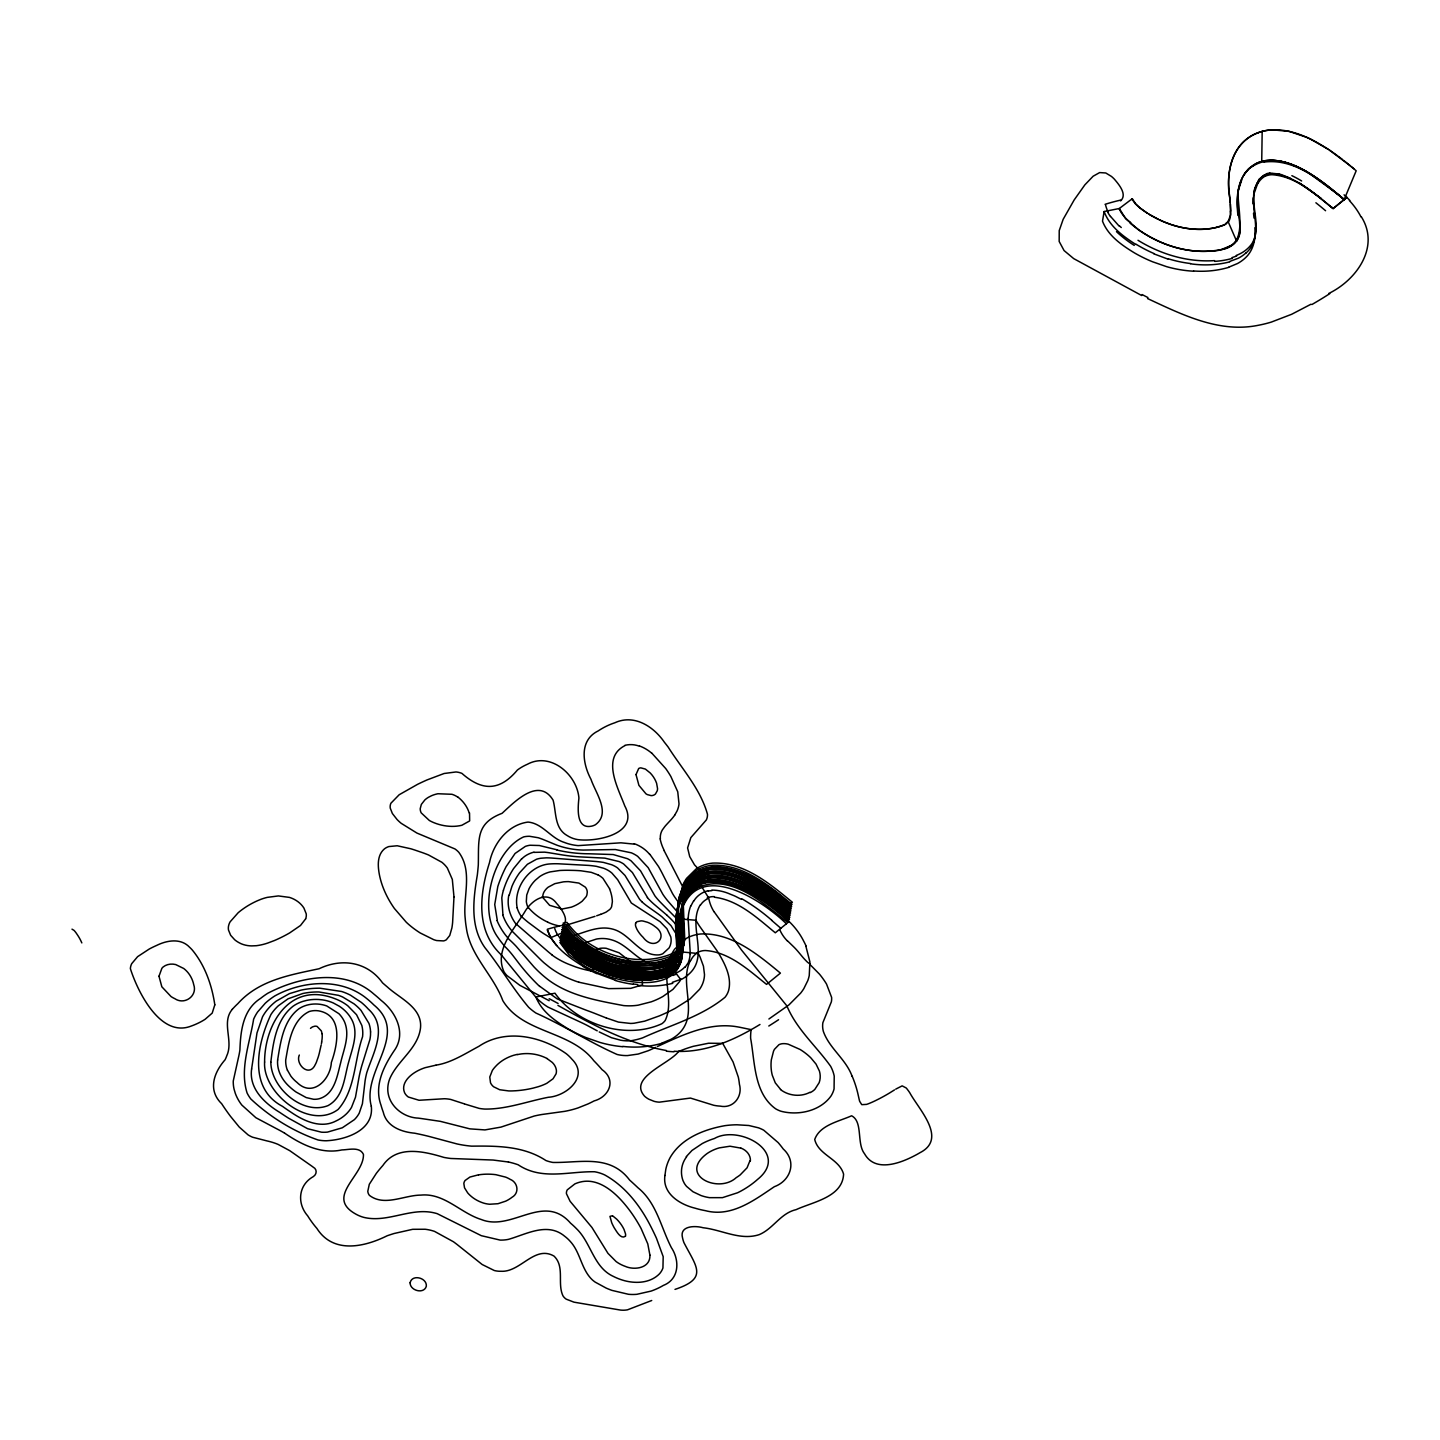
<?xml version="1.0" encoding="UTF-8"?>
<svg xmlns="http://www.w3.org/2000/svg" width="1440" height="1440" viewBox="0 0 1440 1440"><rect width="100%" height="100%" fill="white"/><g stroke="black" fill="none" stroke-linecap="round" stroke-linejoin="round"><path stroke-width="1.5" d="M595.602 965.304C618.534 976.932 647.316 982.026 670.914 970.02A18.396 15.408 9.6 0 0 674.28 966.798C684.612 948.366 673.794 927.09 677.592 907.452M681.444 957.204L679.338 925.578L683.64 895.608M682.902 948.654L680.922 913.446M684.342 940.086L682.362 904.878M1230.786 210.96L1229.958 199.53M1252.98 203.814L1253.214 197.82M677.844 954.792L675.774 926.856L676.512 913.86M679.302 946.242L677.214 918.306L677.952 905.31M1239.948 228.384L1239.444 220.428M1239.408 220.068C1234.782 198.954 1236.942 168.282 1261.728 161.442L1262.178 131.418L1265.472 130.662A44.316 37.314 8.2 0 1 1272.852 129.852L1289.16 131.4L1306.962 137.448A109.062 91.764 8.1 0 1 1310.436 139.068L1328.22 149.292M680.202 917.73L680.85 935.514M681.984 905.58C676.494 924.264 693.738 952.362 671.886 963.972C648.54 973.692 621.486 969.408 598.968 959.418A114.264 95.724 9.6 0 1 587.268 953.406L573.786 944.154L566.334 936.792L562.05 929.538L565.848 928.782C588.168 960.282 636.858 975.798 672.714 959.328A18.396 15.408 9.6 0 0 676.08 956.088L679.248 948.348M681.642 909.162L683.622 944.37L680.994 961.866M682.704 901.314L681.894 914.148L683.82 944.64M683.064 899.172L684.702 937.944L682.722 951.102M688.122 918.216L690.3 953.964M678.438 952.74L676.494 922.59L677.232 909.576M679.158 948.456L677.574 916.164L678.312 903.168M682.38 953.19L680.454 922.698L681.264 909.864M1238.058 191.664C1237.428 210.636 1249.308 246.996 1219.878 249.768C1191.798 255.204 1162.566 246.186 1139.31 230.328M680.544 914.148L679.716 926.982L681.264 944.784M684.558 940.356C678.762 977.688 623.25 964.998 599.706 955.134A114.264 95.724 9.6 0 1 587.988 949.14L571.716 937.422L562.77 925.254C568.764 920.772 563.436 912.474 560.268 907.812A46.278 44.1 -50.5 0 0 556.686 903.51C546.822 889.452 530.892 900.882 524.664 912.06C513.972 929.574 493.938 950.274 504.054 971.91A31.806 28.998 -43 0 0 506.952 975.546L519.876 985.356L549.198 1000.71M676.872 911.718C672.804 929.196 683.37 948.312 674.64 964.656A18.396 15.408 9.6 0 1 671.274 967.878C635.418 984.348 586.71 968.832 564.39 937.332L560.61 938.088L562.95 941.778A71.442 62.388 15.3 0 0 569.214 947.844L572.976 951.102M678.672 901.026C674.532 917.784 685.026 936.18 676.8 951.804A18.396 15.408 9.6 0 1 673.434 955.044C637.596 971.514 588.888 955.998 566.568 924.498L562.77 925.254A107.712 53.55 -18.9 0 0 547.416 929.214A44.946 42.678 23.9 0 0 550.098 936.27C557.496 949.554 570.582 958.59 583.254 966.366M679.032 898.884C675.234 918.522 686.07 939.798 675.72 958.23A18.396 15.408 9.6 0 1 672.354 961.47C636.498 977.922 587.79 962.424 565.488 930.924L561.69 931.68L566.226 939.24L574.848 947.43L586.908 955.548A114.264 95.724 9.6 0 0 598.608 961.56C623.142 971.532 667.152 982.152 682.362 953.244M679.41 896.742C675.27 914.202 686.034 933.372 677.178 949.68A18.396 15.408 9.6 0 1 673.794 952.902C637.956 969.372 589.248 953.856 566.928 922.356L563.13 923.112L567.414 930.366L574.866 937.728L588.348 946.998A114.264 95.724 9.6 0 0 600.066 952.992C624.6 962.964 668.592 973.584 683.802 944.694M299.322 1055.034C295.128 1064.304 309.33 1077.912 315.306 1064.502A34.29 28.728 9.6 0 0 316.368 1062.306L318.222 1057.068A142.65 119.502 9.6 0 0 319.266 1053.342L321.174 1044.954M321.696 1042.02L321.426 1043.694M789.084 921.744C766.89 902.898 740.394 880.956 709.29 882.396A34.686 29.052 9.6 0 0 692.982 888.084L683.334 897.606A55.17 46.224 9.6 0 0 680.184 902.97L676.476 914.13M1132.02 198.9L1119.312 208.512L1104.138 211.536L1102.5 221.148C1108.062 235.728 1121.688 245.124 1134.486 252.918A127.332 106.668 9.6 0 0 1152.468 261.738L1166.58 266.652A103.158 86.418 9.6 0 0 1193.58 271.206M1253.574 194.958L1257.624 183.582M679.734 894.87L675.432 923.49L677.34 959.148L673.92 968.922A18.396 15.408 9.6 0 1 670.536 972.162C633.132 989.226 582.606 971.838 560.61 938.088M749.88 1160.91L747.072 1167.804L740.232 1174.86A49.734 41.67 9.6 0 1 736.2 1177.65C718.416 1194.084 677.772 1175.148 707.112 1153.53A42.228 35.37 9.6 0 1 719.262 1147.878L730.008 1146.222L740.754 1148.094M679.608 946.206L676.44 953.946A18.396 15.408 9.6 0 1 673.074 957.186C637.236 973.656 588.528 958.14 566.208 926.64L562.41 927.396L566.694 934.65L574.146 942.012L587.628 951.282A114.264 95.724 9.6 0 0 599.346 957.276C623.862 967.248 667.872 977.868 683.082 948.96M678.528 952.632L675.36 960.372A18.396 15.408 9.6 0 1 671.994 963.594C636.138 980.064 587.43 964.566 565.128 933.066L561.33 933.804L563.634 938.412L576.054 950.778A94.356 79.038 9.6 0 0 582.138 955.008A110.25 92.358 9.6 0 0 608.58 967.806C631.512 976.536 686.592 981.288 681.714 943.542M678.168 954.756L675 962.514A18.396 15.408 9.6 0 1 671.634 965.736C635.778 982.206 587.07 966.708 564.768 935.19L560.97 935.946L565.488 943.524L574.128 951.714L586.188 959.832A114.264 95.724 9.6 0 0 597.888 965.844C621.414 975.888 651.492 981.54 674.766 967.968A22.518 18.864 9.6 0 0 678.366 964.44L682.11 955.278A46.764 39.186 9.6 0 0 682.47 952.002L698.274 953.514A64.638 54.144 9.6 0 1 700.164 957.24L703.458 966.204L704.502 974.61A37.26 31.212 9.6 0 1 699.624 989.262L689.994 999.018L675.27 1008.306A191.934 160.794 9.6 0 1 659.358 1015.884L644.706 1021.14L634.194 1023.21A41.292 34.596 9.6 0 1 630.558 1023.444L618.444 1022.094L606.33 1017.972M682.794 951.156L680.148 961.578A23.562 19.746 9.6 0 1 678.366 964.44L670.788 970.398L656.136 974.718M681.714 957.582C675.594 994.788 620.424 982.116 596.808 972.252A114.264 95.724 9.6 0 1 585.09 966.258L568.818 954.54L559.872 942.372L563.67 941.616L569.376 950.076L585.828 961.974A114.264 95.724 9.6 0 0 597.528 967.968C621.054 978.03 651.132 983.682 674.406 970.11A22.518 18.864 9.6 0 0 678.006 966.582C685.764 955.422 680.544 941.13 680.274 928.728M679.014 899.154L683.442 883.71A55.17 46.224 9.6 0 1 686.592 878.346L696.24 868.824A34.686 29.052 9.6 0 1 712.53 863.118C743.688 861.696 769.77 883.62 792.378 902.268L789.624 904.518C765.27 878.166 694.332 838.458 683.28 897.75M677.934 905.562L682.362 890.136A55.17 46.224 9.6 0 1 685.512 884.772L695.142 875.232A34.686 29.052 9.6 0 1 711.45 869.544C742.59 868.122 768.69 890.046 791.298 908.694L788.526 910.944C764.442 887.274 700.722 845.784 683.406 898.488M676.836 911.988L677.97 905.832M509.166 895.32L511.92 886.446A90.774 76.05 9.6 0 1 519.624 872.748L527.418 864.27L536.508 859.248A24.372 20.412 9.6 0 1 540.99 858.222L546.3 857.844A72.81 60.984 9.6 0 1 553.482 858.186L594.432 861.372A80.262 67.23 9.6 0 1 603.522 862.434L611.64 864.72A25.668 21.51 9.6 0 1 617.508 867.888L625.032 875.484L639.63 899.352A36.486 30.564 9.6 0 0 642.294 902.106M682.56 902.016C693.612 842.742 764.55 882.45 788.886 908.802L791.658 906.552C769.05 887.922 742.95 865.944 711.81 867.42A34.686 29.052 9.6 0 0 695.52 873.108L685.872 882.63A55.17 46.224 9.6 0 0 682.722 887.994L679.914 895.392M681.84 906.3C692.892 847.008 763.83 886.716 788.166 913.086L790.938 910.836C768.33 892.206 742.23 870.228 711.09 871.704A34.686 29.052 9.6 0 0 694.782 877.374L685.152 886.914A55.17 46.224 9.6 0 0 682.002 892.278L678.33 903.69M681.102 910.584C692.172 851.292 763.11 891 787.446 917.37L790.218 915.102C767.61 896.472 741.51 874.494 710.37 875.988A34.686 29.052 9.6 0 0 694.062 881.658L684.432 891.18A55.17 46.224 9.6 0 0 681.264 896.562L677.61 907.974M680.382 914.868C681.966 903.852 687.906 893.088 697.752 887.472A30.96 25.938 9.6 0 1 701.154 885.834L708.696 897.966A48.852 40.932 9.6 0 0 713.916 911.61M1238.202 190.62L1241.658 180.162M655.416 979.002C670.302 978.462 684.684 966.762 681.768 950.886A124.542 104.328 9.6 0 0 681.588 948.33L681.354 945.684M679.428 897.264L683.082 885.852A55.17 46.224 9.6 0 1 686.232 880.488L695.88 870.966A34.686 29.052 9.6 0 1 712.17 865.26C743.31 863.838 769.41 885.762 792.018 904.41L789.264 906.66C765.18 883.008 701.46 841.5 684.126 894.204M677.25 910.116L680.544 900.828A55.17 46.224 9.6 0 1 683.694 895.464L693.342 885.942A34.686 29.052 9.6 0 1 709.65 880.236C740.79 878.814 766.89 900.738 789.48 919.386L786.726 921.636C762.75 902.592 730.674 873.468 697.752 887.472A40.23 33.714 9.6 0 0 686.196 898.974M678.816 901.818L681.624 894.42A55.17 46.224 9.6 0 1 684.792 889.038L694.422 879.516A34.686 29.052 9.6 0 1 710.73 873.828C741.87 872.388 767.97 894.312 790.578 912.978L787.806 915.228C763.722 891.558 700.002 850.068 682.668 902.772M678.096 906.102L680.904 898.686A55.17 46.224 9.6 0 1 684.054 893.322L693.702 883.8A34.686 29.052 9.6 0 1 710.01 878.094C741.15 876.672 767.25 898.596 789.858 917.244L787.086 919.512C763.002 895.842 699.282 854.334 681.948 907.038M680.904 961.812L677.628 968.724A22.518 18.864 9.6 0 1 674.046 972.252C654.228 984.222 628.56 980.838 607.5 974.232A110.25 92.358 9.6 0 1 581.076 961.398M681.228 911.322C698.562 858.618 762.282 900.126 786.366 923.778M690.696 906.3L693.576 900.936M1237.914 215.226C1236.15 199.368 1236.636 180.756 1248.75 168.858C1280.808 144.522 1319.778 179.622 1344.168 199.548L1356.174 170.784L1351.26 166.59M625.374 1236.294C620.694 1239.552 616.5 1231.182 614.214 1227.798A68.76 57.6 9.6 0 1 611.712 1222.74L609.966 1216.386L612.396 1215.756M635.778 923.184L636.012 922.734A3.888 3.258 9.6 0 1 637.038 921.708L641.088 920.862A12.78 10.692 9.6 0 1 643.122 921.06L647.622 922.32A25.632 21.474 9.6 0 1 654.948 926.532C669.816 936.414 654.174 952.272 643.032 937.242A34.686 29.07 9.6 0 1 636.894 929.232L636.012 927.18A8.55 7.164 9.6 0 1 635.634 923.148M690.426 960.552C678.402 983.556 699.624 1013.778 678.798 1033.704A41.346 34.65 9.6 0 1 670.968 1039.338L662.058 1043.064M687.51 963.756L685.188 967.194M1257.3 182.736C1245.492 204.75 1266.804 234.018 1246.176 252.9M592.218 971.172L598.986 959.418M1226.142 223.56A10.332 9.324 8.6 0 0 1228.158 221.598L1230.534 214.974L1230.408 204.03M700.326 904.752C687.204 926.154 709.758 955.638 688.878 974.16A41.76 33.516 18 0 1 681.318 979.452M674.658 815.22L677.016 811.062A33.696 28.224 9.6 0 0 679.014 803.934L677.754 791.82L670.878 776.52A120.456 100.908 9.6 0 0 665.748 768.582L651.744 753.066M1243.836 174.906L1248.912 168.696L1255.914 163.692A30.492 24.948 12.7 0 1 1261.728 161.424A31.716 26.064 13 0 1 1271.88 160.236L1272.618 160.29A44.748 36.828 13 0 1 1285.182 162.396C1307.754 169.128 1326.582 184.482 1344.168 199.548L1340.946 196.722M686.304 1156.59L691.992 1150.452L702.324 1143.522A72.324 60.588 9.6 0 1 714.456 1138.482C739.152 1124.298 790.578 1152.738 757.656 1179.342A98.424 82.458 9.6 0 1 741.636 1190.664A78.894 66.096 9.6 0 1 737.604 1192.752L722.466 1197.648L709.56 1197.666A39.942 33.462 9.6 0 1 700.938 1195.506L692.982 1191.744L686.61 1186.434A23.13 19.368 9.6 0 1 684.27 1183.212L682.974 1180.566A34.992 29.304 9.6 0 1 686.61 1156.77M232.38 1009.242C221.004 1022.418 233.73 1040.904 226.764 1055.754A44.838 37.566 9.6 0 1 225.054 1059.804C214.218 1072.17 207.288 1089.864 221.67 1103.724A249.138 208.71 9.6 0 0 230.472 1116.306L239.292 1127.106L248.04 1134.846A25.146 21.06 9.6 0 0 252.684 1137.24L266.868 1140.894A73.404 61.488 9.6 0 1 270.396 1141.758A52.11 43.65 9.6 0 1 278.118 1144.404L289.746 1150.668L311.364 1165.806A51.534 43.164 9.6 0 1 313.128 1167.102C317.268 1169.118 317.016 1174.32 313.254 1176.642C298.386 1184.976 296.748 1203.318 307.692 1215.864A116.442 97.542 9.6 0 0 313.092 1223.73A109.026 91.332 9.6 0 0 316.908 1228.428C333.234 1254.132 364.41 1247.058 387.162 1235.772A210.114 176.022 9.6 0 1 394.092 1233.504L412.668 1229.31L425.16 1229.256A38.52 32.274 9.6 0 1 434.52 1231.38L453.42 1241.748A158.256 132.57 9.6 0 1 457.164 1244.556L482.184 1264.518L494.28 1270.512A20.412 17.1 9.6 0 0 501.102 1271.268C520.524 1272.402 534.6 1244.862 554.022 1256.094C565.002 1266.642 557.1 1283.256 562.914 1295.73A11.466 9.612 9.6 0 0 566.244 1299.168L573.948 1302.156L620.388 1310.058A20.34 17.028 9.6 0 0 627.552 1309.806L651.726 1300.5M521.586 858.834L513.648 868.5A117.558 98.496 9.6 0 0 503.442 890.226M310.5 1028.358L310.734 1028.16A11.7 9.792 9.6 0 1 311.49 1027.548A8.874 7.434 9.6 0 1 312.714 1026.81L314.802 1026.198A4.536 3.798 9.6 0 1 317.106 1026.45L321.264 1030.824A17.082 14.31 9.6 0 1 322.02 1033.776M678.654 1051.398C669.492 1064.052 627.912 1077.498 644.58 1096.254A22.986 19.26 9.6 0 0 648.972 1099.278L654.066 1101.312A19.746 16.542 9.6 0 0 659.358 1102.158L690.462 1098.072L713.664 1105.254A35.19 29.484 9.6 0 0 720.216 1106.118C733.338 1108.872 742.878 1096.56 739.422 1084.302A88.974 74.538 9.6 0 0 738.306 1077.12L733.068 1061.928L722.628 1043.244M1272.186 173.646C1296.198 176.076 1315.224 194.076 1333.116 208.566L1346.94 197.298L1344.078 194.832M768.906 1018.998L788.904 1004.94L800.622 993.15A75.618 59.562 7.2 0 0 803.844 988.614L807.786 980.64A59.616 47.592 16.9 0 0 809.244 975.546L809.928 961.992L805.806 945.918M1264.968 176.382A14.958 12.528 9.6 0 1 1272.006 174.708C1296.036 176.274 1315.206 194.364 1333.116 208.566L1346.922 197.442L1349.802 200.394M1120.608 200.898C1127.556 194.508 1118.934 184.554 1114.362 179.154A38.286 36.594 -48.8 0 0 1111.428 176.418L1105.776 172.98L1099.638 172.584L1093.14 176.22L1084.86 184.86L1074.186 199.926L1063.17 219.294L1059.228 230.598L1059.174 241.47L1064.07 250.56L1073.718 258.624L1141.704 295.542M1328.724 293.49C1356.516 280.044 1380.294 246.942 1361.322 216.738M895.734 1089.126L902.16 1085.868L906.156 1087.956A22.554 18.882 9.6 0 1 907.182 1089.162L908.514 1090.944A96.714 81.018 9.6 0 1 909.81 1092.834C919.062 1109.79 947.7 1138.68 919.872 1152.756A86.886 72.792 9.6 0 1 914.994 1155.474C900.162 1163.322 875.16 1172.736 864.54 1153.764C856.422 1143.486 863.19 1121.706 851.616 1115.784C838.854 1121.472 819.774 1125.072 814.716 1139.49C818.478 1155.204 839.286 1158.642 843.588 1174.14C842.58 1197.108 813.204 1201.788 796.086 1209.654C780.516 1213.164 773.172 1228.932 759.06 1234.692C740.178 1240.776 721.746 1229.76 703.08 1227.744C695.304 1225.512 679.32 1225.566 682.506 1237.716A41.454 34.74 9.6 0 0 683.928 1242.612C696.42 1266.93 708.426 1278.234 675 1289.394M894.51 1089.9L889.632 1092.942A205.452 172.116 9.6 0 1 879.768 1098.486L875.826 1100.466A111.834 93.69 9.6 0 1 870.858 1102.752L870.03 1103.094A40.734 34.128 9.6 0 1 866.556 1104.39L861.75 1104.66L859.662 1101.33A39.888 33.426 9.6 0 1 859.302 1099.98L858.186 1095.03A138.312 115.866 9.6 0 0 852.192 1076.274M759.978 1024.47C734.202 1040.22 704.988 1053.216 674.082 1051.236M1310.994 304.218L1291.662 314.28L1271.214 322.128A127.8 122.436 -60.2 0 1 1258.344 325.278C1219.176 333.324 1182.042 314.586 1147.536 298.548M810.234 1092.618L811.08 1092.168A20.682 17.334 9.6 0 0 814.878 1089.342L819.18 1082.628A26.082 21.852 9.6 0 0 819.414 1071.054L816.048 1064.106L810.882 1057.896A54.45 45.612 9.6 0 0 805.878 1053.504A59.634 49.968 9.6 0 0 800.064 1049.454L788.274 1044.216A16.974 14.22 9.6 0 0 784.926 1043.658L783.234 1043.64A9.504 7.956 9.6 0 0 778.914 1044.72L774.486 1049.292A26.352 22.086 9.6 0 0 773.514 1051.254L771.318 1059.876A61.218 51.282 9.6 0 0 771.336 1070.244A52.128 43.668 9.6 0 0 772.29 1075.248L775.278 1082.844L780.624 1089.45M666.36 962.478L670.374 959.724A30.132 25.236 9.6 0 0 676.44 934.632M657.324 1046.556C681.462 1035.504 707.148 1022.814 734.418 1026.378A92.268 77.292 9.6 0 1 739.98 1027.314L748.08 1029.006A118.188 99 9.6 0 0 751.158 1029.618A71.352 59.76 9.6 0 0 750.618 1038.24C755.01 1062.144 753.786 1093.032 775.602 1108.782A24.408 20.448 9.6 0 0 781.002 1111.248C798.336 1115.82 820.026 1111.14 830.916 1096.146A34.542 28.944 9.6 0 0 834.066 1088.964L834.228 1076.076A45.09 37.782 9.6 0 0 830.682 1066.356C816.426 1046.358 797.31 1029.942 787.302 1006.902A8.91 7.452 9.6 0 1 786.996 1006.47M655.578 1047.384L653.832 1048.194A83.592 70.038 9.6 0 1 648 1050.804L638.154 1054.062L627.516 1055.574A33.678 28.206 9.6 0 1 617.148 1054.494C589.536 1042.218 563.742 1025.532 536.004 1013.094A53.838 45.108 9.6 0 1 528.606 1007.244C512.784 988.47 500.364 966.96 484.974 947.736C469.764 926.37 473.256 899.226 477.324 874.98A369.54 309.564 9.6 0 0 478.314 864.846C478.908 839.322 475.506 823.428 502.092 813.312C514.98 801.432 538.848 776.808 553.086 800.136C556.416 812.286 554.22 828.288 567.216 835.578A23.922 20.034 9.6 0 0 577.602 839.592C597.096 842.238 639.738 833.598 624.762 805.896C617.976 787.788 601.128 757.674 625.05 745.56M681.138 979.218L672.318 982.368M1223.244 225.144L1218.852 226.782M550.8 937.674L564.606 931.806A25.002 20.952 9.6 0 1 562.392 927.396M579.96 944.55L596.394 939.06A30.24 25.326 9.6 0 1 600.336 938.574L601.758 938.502A26.802 22.464 9.6 0 1 611.298 939.762C626.778 943.992 635.904 959.238 651.024 964.08A18.18 15.228 9.6 0 0 657.09 964.872M678.708 1051.398L685.026 1048.986A130.752 109.53 9.6 0 1 693.306 1046.322L708.588 1043.226L722.214 1043.388M1331.172 151.272C1313.946 139.68 1294.182 129.168 1272.852 129.834A43.434 36.63 8.3 0 0 1262.16 131.382A41.526 35.046 8.3 0 0 1257.858 132.822C1231.776 142.272 1225.224 173.898 1229.85 198.486M1236.654 256.014L1232.028 257.616M600.642 914.364L596.682 915.768M1220.544 226.224C1204.776 231.372 1187.406 229.788 1171.8 224.784M595.026 916.344L566.748 925.02M1228.608 267.246L1237.518 263.52A41.346 34.65 9.6 0 0 1245.348 257.886C1253.61 250.308 1255.914 238.446 1254.96 227.7M672.534 975.114L663.282 977.31M1229.562 261.522L1238.418 258.174A41.508 33.624 13.5 0 0 1246.068 252.81M1130.148 223.164C1151.604 241.398 1179.846 252.54 1208.214 251.244C1222.74 251.694 1242.702 244.566 1239.93 226.548M1217.34 227.214C1190.754 233.712 1162.296 224.694 1140.822 208.62M1222.038 249.282L1232.478 244.962A22.68 17.802 15 0 0 1236.546 241.002L1228.104 221.562A11.358 9.846 -4 0 0 1228.5 220.932M517.212 1054.386L513.522 1055.34A43.758 36.648 9.6 0 0 495.306 1066.734A36.414 30.492 9.6 0 0 492.336 1070.478L489.78 1077.012L490.5 1082.718A11.79 9.882 9.6 0 0 493.632 1086.768L499.698 1089.738L508.662 1090.926A58.806 49.266 9.6 0 0 512.496 1090.908L515.826 1090.746A92.682 77.634 9.6 0 0 533.088 1088.118L537.93 1086.804A51.552 43.182 9.6 0 0 546.804 1083.294L553.05 1078.776L556.02 1073.916A13.428 11.25 9.6 0 0 556.344 1069.92A16.02 13.41 9.6 0 0 552.258 1062.414L547.02 1058.544M1261.728 161.442C1274.436 158.166 1287.63 162.342 1299.114 167.778M581.058 961.416A94.356 79.038 9.6 0 1 574.956 957.204L562.554 944.82L560.232 940.23L564.03 939.474C574.65 958.428 596.988 967.158 616.662 973.656M436.122 1065.114C451.206 1062.81 465.282 1053.594 478.926 1046.304C505.62 1028.232 541.566 1036.17 566.298 1053.738A41.58 34.83 9.6 0 1 571.878 1059.156C589.518 1076.562 566.676 1096.074 548.316 1097.28C527.256 1101.366 506.52 1109.358 484.848 1109.07A43.74 36.63 9.6 0 1 479.142 1108.386L464.598 1103.976M435.834 1065.186L425.25 1067.652A45.594 38.196 9.6 0 0 419.904 1069.722A44.82 37.548 9.6 0 0 415.026 1072.35C408.348 1076.472 401.004 1084.104 404.55 1092.618A12.312 10.314 9.6 0 0 408.348 1097.028L419.022 1100.268L444.438 1098.738A33.426 27.99 9.6 0 1 450.774 1099.458L464.112 1103.778M533.988 852.372L544.536 852.156A81.36 68.148 9.6 0 1 549.018 852.732L562.446 854.946A177.948 149.076 9.6 0 0 567.252 855.648A145.296 121.716 9.6 0 0 579.384 856.854L604.854 858.132L619.164 861.57A26.01 21.78 9.6 0 1 623.628 863.964L632.412 872.55L647.496 897.534M708.336 891L711.99 890.586M478.566 1174.806L469.962 1177.038L465.102 1180.476A8.748 7.326 9.6 0 0 463.842 1183.518L464.526 1187.82L467.64 1192.806A28.782 24.12 9.6 0 0 469.926 1195.218A32.04 26.838 9.6 0 0 481.41 1202.328L483.57 1203.084A24.228 20.286 9.6 0 0 489.726 1204.236L497.97 1203.714L505.602 1201.194A35.982 30.132 9.6 0 0 509.688 1198.926A32.022 26.82 9.6 0 0 511.92 1197.342C519.678 1193.076 517.95 1182.33 510.102 1179.306A26.316 22.05 9.6 0 0 505.584 1177.11L495.846 1174.68A52.884 44.298 9.6 0 0 478.584 1174.842M1263.96 162.09C1295.172 158.022 1321.596 181.314 1344.168 199.548M599.22 1031.94L611.478 1037.7L620.568 1040.202A37.854 31.698 9.6 0 0 628.434 1040.868L630.81 1040.778M1269.792 173.052L1278.774 173.988M1214.55 260.622C1187.676 262.422 1160.766 254.34 1137.996 240.282M561.24 909.198L571.32 907.164A40.014 33.516 9.6 0 0 582.21 901.188L586.134 896.688A13.536 11.34 9.6 0 0 586.908 894.816L587.268 892.206A10.296 8.622 9.6 0 0 585.324 887.148L578.898 883.08L568.638 881.622A42.804 35.856 9.6 0 0 563.31 881.874L554.85 883.656L548.208 887.166A19.944 16.704 9.6 0 0 544.842 890.676A15.3 12.816 9.6 0 0 542.736 896.652M649.35 978.426L634.788 977.49M714.474 897.246C738.468 900.162 757.422 918.144 775.296 932.796L789.12 921.528A80.226 67.302 9.5 0 1 803.826 941.418A79.722 66.186 11.8 0 1 806.004 945.864M560.772 908.586L549.63 905.328L542.16 896.742M633.348 984.006L637.614 984.51M666.432 1050.534C627.552 1043.622 592.02 1024.596 557.928 1005.39M508.428 1162.008L493.128 1160.046L450.792 1158.48A84.33 70.65 9.6 0 1 443.88 1157.4C423.828 1151.298 396.864 1144.872 382.878 1165.464A188.262 157.698 9.6 0 0 376.362 1173.312L369.306 1184.274L367.794 1191.258A10.296 8.622 9.6 0 0 368.316 1193.454A8.964 7.506 9.6 0 0 369.468 1195.398C384.318 1206.81 404.154 1195.164 420.822 1195.11C444.222 1192.752 460.386 1212.984 481.248 1219.5C511.884 1231.92 543.6 1192.158 570.582 1223.19A76.608 64.17 9.6 0 1 576.414 1228.626C591.192 1242.756 593.478 1267.398 613.458 1276.452A49.41 41.382 9.6 0 0 622.512 1280.106C634.698 1283.904 649.98 1283.508 659.43 1273.86A22.608 18.936 9.6 0 0 662.94 1267.956L663.192 1256.67L656.46 1238.256A310.428 260.046 9.6 0 0 650.502 1225.926C639.99 1205.406 625.068 1186.146 604.638 1174.896A33.318 27.918 9.6 0 0 594.648 1171.764C568.836 1171.206 541.8 1180.62 518.166 1164.78A65.052 54.504 9.6 0 0 508.446 1162.008M634.104 844.11L620.928 842.814L578.106 845.622A45.072 37.764 9.6 0 1 570.564 844.38L569.088 844.002A38.826 32.526 9.6 0 1 564.39 842.436C550.764 838.296 542.556 823.32 528.03 822.078C507.816 824.724 493.308 843.516 489.492 862.668C479.628 893.43 475.182 930.636 501.408 954.99M556.956 849.798L539.352 845.514L530.028 845.244A20.25 16.974 9.6 0 0 525.348 846.396L515.07 853.47L506.142 866.61A179.532 150.39 9.6 0 0 497.808 886.518L494.73 904.518L497.304 920.52M72 929.16L73.998 930.366A26.118 21.87 9.6 0 1 76.248 933.12L77.904 935.568A59.148 49.554 9.6 0 1 81.828 942.912M615.438 980.244L596.79 973.332M578.916 982.224L608.544 988.632L630.738 988.344L642.492 984.906L641.79 971.514A87.714 73.476 9.6 0 1 610.794 966.24M1167.858 259.074L1153.8 253.818M610.776 966.294L608.94 965.664A110.25 92.358 9.6 0 1 582.516 952.83A94.356 79.038 9.6 0 1 576.414 948.636L565.974 938.934L561.69 931.68M610.056 970.56L608.22 969.948A110.25 92.358 9.6 0 1 581.796 957.114A94.356 79.038 9.6 0 1 575.694 952.92L565.236 943.2L560.97 935.946M609.696 972.702L607.86 972.09A110.25 92.358 9.6 0 1 581.436 959.256A94.356 79.038 9.6 0 1 575.316 955.062L565.128 945.666L557.712 934.74M1170.9 224.478L1164.672 222.138M610.416 968.436L598.248 963.702A114.264 95.724 9.6 0 1 586.548 957.69L570.276 945.99L561.33 933.804M609.336 974.844L597.168 970.11A114.264 95.724 9.6 0 1 585.45 964.116L569.178 952.398L560.232 940.23M605.97 1017.846L594.81 1013.418A274.266 229.752 9.6 0 0 585.99 1010.124L557.226 998.892L539.784 986.328M1163.844 221.796L1159.236 219.726M1290.348 178.236L1282.698 175.14A37.53 27.792 17.3 0 0 1278.81 173.826M547.74 922.194L548.316 922.464A40.428 33.858 9.6 0 0 559.404 925.956M1158.426 219.348L1148.922 214.218M1300.464 168.444L1306.98 171.936M598.158 874.944L591.228 872.334L580.896 870.786A128.538 107.676 9.6 0 0 574.002 870.408L568.656 870.3A109.332 91.584 9.6 0 0 559.62 870.498L550.044 871.92A32.976 27.63 9.6 0 0 539.604 876.654L535.356 880.218A43.83 36.72 9.6 0 0 529.002 888.84L526.734 895.032L526.32 901.494A23.85 19.98 9.6 0 0 528.174 907.704M741.474 899.388L736.182 896.706A75.87 61.056 15.6 0 0 734.22 895.77L730.332 894.204A38.52 30.906 15.7 0 0 711.936 890.064M597.222 1030.842L587.016 1025.334A152.334 127.62 9.6 0 0 580.014 1021.932L547.848 1007.028A59.112 49.518 9.6 0 1 536.652 998.154L505.512 960.12A98.91 82.854 9.6 0 0 501.372 955.062M1308.258 172.674L1339.866 195.786M284.508 1133.064C301.32 1144.512 320.958 1154.466 341.892 1149.93C348.876 1149.786 359.712 1146.42 363.438 1154.376C364.266 1175.67 324.36 1196.964 356.166 1214.298A30.33 25.398 9.6 0 0 363.654 1217.34C387.576 1223.262 410.832 1206.972 434.844 1213.02A38.016 31.86 9.6 0 1 437.202 1213.668L481.32 1235.682L500.166 1240.092A31.68 26.532 9.6 0 0 508.41 1239.372C526.518 1234.206 547.452 1221.786 564.714 1236.276A38.394 32.166 9.6 0 1 570.474 1241.658C580.536 1252.728 581.292 1269.396 592.236 1279.782A31.014 25.992 9.6 0 0 595.224 1282.14L606.186 1288.098A82.638 69.228 9.6 0 0 611.946 1290.384L628.47 1294.29A39.942 33.462 9.6 0 0 636.894 1294.308L651.042 1291.104A71.622 60.012 9.6 0 0 658.476 1288.026A68.508 57.384 9.6 0 0 663.318 1285.434C679.428 1279.188 679.824 1260.306 671.382 1247.634C660.924 1227.366 656.64 1202.868 638.046 1187.838A378.036 316.674 9.6 0 0 629.604 1180.044C609.912 1153.89 580.23 1163.016 552.888 1162.44A34.29 28.728 9.6 0 1 545.922 1160.532C523.692 1145.916 497.286 1145.862 471.582 1146.15A95.868 80.316 9.6 0 1 457.074 1143.954L429.714 1136.61A198.486 166.284 9.6 0 0 421.2 1134.576A248.418 208.098 9.6 0 0 414.684 1133.208C401.418 1131.966 386.604 1126.638 383.256 1112.13A102.51 85.878 9.6 0 1 381.024 1105.254C373.95 1085.976 383.436 1066.698 394.038 1050.912C406.728 1033.56 396.036 1012.068 381.042 1000.314A131.256 109.962 9.6 0 0 373.878 994.068C344.538 968.04 299.52 976.644 267.732 993.294A92.736 77.688 9.6 0 0 260.604 998.37C242.892 1009.62 240.588 1031.004 239.904 1049.976A117.378 98.334 9.6 0 1 238.626 1056.816L233.262 1080.99A44.28 37.098 9.6 0 0 234.09 1089.252L235.296 1093.32A49.896 41.796 9.6 0 0 241.83 1105.056L255.888 1117.728L275.688 1128.258A161.388 135.198 9.6 0 1 284.508 1133.064M551.124 938.214L544.23 933.948A140.184 117.45 9.6 0 1 540.144 931.23L528.228 922.356A139.824 117.126 9.6 0 1 524.286 919.062L521.46 916.524M1299.816 183.276L1321.38 198.54M612.882 1216.026L616.752 1219.212A42.696 35.766 9.6 0 1 624.006 1229.382L625.482 1233.738A7.776 6.498 9.6 0 1 625.446 1236.312M1135.908 244.512C1123.074 236.304 1109.556 226.404 1104.138 211.536M1147.518 213.354L1139.886 207.864M581.094 956.952L573.3 951.354M1329.372 150.048L1350.432 165.906M457.974 797.256L456.624 796.392A18.954 15.876 9.6 0 0 451.926 794.286L437.922 793.746A30.132 25.236 9.6 0 0 431.442 795.762L428.58 797.22A24.984 20.934 9.6 0 0 424.854 799.938L421.344 804.42L420.228 808.614A12.006 10.044 9.6 0 0 421.2 812.862L429.318 820.458A34.938 29.268 9.6 0 0 433.926 822.69A41.778 34.992 9.6 0 0 449.28 826.272A36.072 30.222 9.6 0 0 461.826 825.282L469.656 820.926L469.53 812.916M1332.054 151.884L1337.364 155.664M1138.446 229.716L1125.684 218.718L1119.312 208.512M1338.246 156.312L1342.53 159.552M552.186 954.972L550.566 953.712A129.96 108.864 9.6 0 1 547.344 951.03L516.6 924.354M1343.7 160.47L1353.744 168.696M1140.156 208.08L1139.58 207.594A47.088 37.548 10.3 0 1 1135.35 203.67L1132.47 199.89M771.732 920.43L780.84 928.296M572.94 943.434L574.11 944.424M1139.436 207.486L1134.972 203.238M810.126 964.656L819.522 974.196A94.302 79.002 9.6 0 1 823.914 980.028A81.918 68.634 9.6 0 1 826.542 984.096L831.6 997.326A22.464 18.81 9.6 0 1 831.348 1001.862L822.87 1022.688A28.818 24.138 9.6 0 0 823.356 1031.418C829.368 1048.464 845.982 1059.156 852.102 1076.292M1331.28 206.838L1333.134 208.476M666.936 915.174L655.128 905.148A70.056 58.68 9.6 0 1 647.37 897.606M571.77 942.426L565.452 935.676L562.05 929.538M1119.024 225.972L1110.546 216.432M626.688 969.012L622.98 965.7A40.068 33.57 9.6 0 0 619.632 963.216L608.652 958.536A19.818 16.596 9.6 0 0 597.42 959.634M787.302 940.644L793.782 946.926A74.34 62.28 9.6 0 1 796.122 949.356A102.294 85.698 9.6 0 1 798.804 952.452L802.854 957.312A69.138 57.924 9.6 0 0 806.292 961.02A13.644 11.43 9.6 0 0 809.964 963.882M676.818 918.774L661.464 903.312A77.256 64.728 9.6 0 1 654.948 895.95L640.548 870.84L631.098 860.868A27.288 22.86 9.6 0 0 627.426 858.672L613.17 854.55L588.978 853.776A116.892 97.92 9.6 0 1 556.902 849.996M676.962 911.43L667.638 900.738A83.052 69.57 9.6 0 1 662.796 894.222L648.18 867.654L637.686 856.35A29.664 24.858 9.6 0 0 631.332 852.822L615.42 849.528L583.146 850.068A70.434 59.004 9.6 0 1 557.388 845.352A81.9 68.616 9.6 0 1 555.138 844.452L543.42 839.61A60.75 50.886 9.6 0 0 538.2 837.738L529.632 836.298A20.646 17.28 9.6 0 0 523.638 836.91C493.056 850.806 477.684 909.36 497.61 937.008A115.56 96.822 9.6 0 0 504.36 945.864M649.89 854.334L658.476 866.448A184.77 154.782 9.6 0 1 663.192 875.214L672.39 893.304A94.77 79.38 9.6 0 0 674.46 896.652L679.014 903.15M556.686 945.54L551.196 938.304L547.29 930.06M713.988 911.574L741.528 950.058L786.276 1005.138A40.338 33.786 9.6 0 0 787.23 1006.272M664.2 850.788L685.314 891.81A16.326 13.68 9.6 0 1 685.746 892.782M287.496 1070.28L290.862 1076.112A36 30.168 9.6 0 0 297 1082.412C312.642 1098.036 330.48 1079.532 331.344 1062.486C337.554 1045.08 343.584 1015.524 318.798 1010.88A18.072 15.138 9.6 0 0 309.168 1011.546C291.654 1020.078 288.774 1042.65 285.696 1060.056A34.488 28.89 9.6 0 0 287.406 1070.298M676.548 934.614L671.004 925.632L662.004 916.884A102.96 86.256 9.6 0 0 658.224 913.968L648.504 907.074A68.76 57.6 9.6 0 1 642.258 902.142M609.696 888.894L603 878.418A21.564 18.054 9.6 0 0 598.158 874.944M517.176 907.83C513.234 888.408 528.768 866.07 548.802 864.018A68.616 57.492 9.6 0 1 558.378 863.784L588.654 865.404A80.136 67.122 9.6 0 1 596.502 866.358L603.63 868.248A24.642 20.646 9.6 0 1 611.91 873.072L617.652 879.678L631.35 903.024L660.096 921.69L666.918 928.728L670.806 936.972A21.924 18.36 9.6 0 1 670.428 944.856A21.114 17.694 9.6 0 1 669.042 947.988L662.814 953.73A13.59 11.376 9.6 0 1 658.854 954.9C639.54 956.16 630.324 933.84 613.008 929.196C599.814 925.452 586.854 931.464 574.488 935.388A84.618 70.884 9.6 0 1 572.688 935.91M502.92 914.706L501.804 897.912A72.576 60.804 9.6 0 1 503.442 890.226M681.282 939.366L680.958 936.432M680.976 942.156L679.788 928.674A127.908 107.154 9.6 0 1 679.698 923.526L680.634 913.338L683.604 903.564A52.38 43.884 9.6 0 1 686.07 898.92M1254.024 218.052L1253.52 213.246M681.39 940.41L681.606 942.498M681.084 943.02C687.168 960.732 673.434 976.536 655.776 976.86A84.042 70.398 9.6 0 1 609.804 972.486M1229.994 199.926L1229.4 193.896M1230.084 200.736L1230.282 202.77M1229.31 192.978C1226.79 173.286 1230.84 150.462 1247.94 138.186A43.38 36.648 8.4 0 1 1257.858 132.84M596.664 973.566A128.232 108.846 16.7 0 1 583.092 966.564M633.33 984.312A103.716 84.636 17.3 0 1 615.366 980.532M672.786 983.322A86.49 69.138 16.8 0 1 637.596 985.356M700.632 904.896A24.282 18.936 16.4 0 1 707.778 898.65M707.202 897.93A15.21 12.06 23.3 0 1 714.402 896.634M778.572 1019.718A145.98 44.1 -24.2 0 1 768.798 1026.018M674.064 1051.794A111.258 108.198 76.4 0 1 666.378 1051.164M549.18 998.712A196.434 78.084 33.6 0 1 558.108 1003.482M517.32 1054.638A37.35 31.284 9.6 0 1 547.056 1058.49M711.324 882.252A20.556 17.226 9.6 0 1 710.136 881.244L694.512 864.864L689.706 856.602L687.6 847.926L690.84 837.612L706.338 819.936A16.776 14.058 9.6 0 0 707.472 814.248C700.578 789.138 681.93 768.834 668.232 747.162A202.5 169.65 9.6 0 0 664.434 742.302C653.634 726.48 634.122 713.844 614.808 722.79A66.132 55.404 9.6 0 0 606.528 726.138L604.404 727.218A75.006 62.838 9.6 0 0 598.212 730.908C578.88 740.286 582.57 763.614 590.976 779.292C595.638 793.098 611.082 813.078 595.512 824.67A14.85 12.438 9.6 0 1 591.804 826.11C575.838 829.692 577.872 808.074 578.916 798.03C577.026 774.648 550.638 751.698 527.472 764.226A53.262 44.622 9.6 0 0 517.41 770.004C499.338 791.64 481.734 790.92 461.916 773.388A16.902 14.148 9.6 0 0 455.976 771.966L444.114 773.496L427.014 779.94A263.25 220.536 9.6 0 0 417.546 784.35L399.168 794.754L390.906 803.232A12.312 10.314 9.6 0 0 390.276 808.2L392.364 813.492L397.026 819.468A47.808 40.05 9.6 0 0 401.22 823.338L416.952 833.076L454.932 848.934A22.482 18.828 9.6 0 1 458.838 852.354C473.058 871.524 462.744 896.886 465.228 918.666A133.398 111.744 9.6 0 0 466.308 927.558C469.926 955.62 493.326 974.862 502.812 1000.638C522.936 1033.704 570.384 1030.212 593.82 1060.722A176.958 148.248 9.6 0 1 602.064 1069.668C616.698 1079.91 609.318 1096.794 594.108 1100.916A119.43 100.044 9.6 0 1 587.88 1103.994L578.142 1107.882A88.236 73.926 9.6 0 1 564.606 1111.356L542.106 1114.47A96.858 81.144 9.6 0 0 534.168 1116.054L500.976 1127.106L484.956 1129.914L469.8 1128.852L440.352 1121.346L420.948 1118.484A110.844 92.862 9.6 0 1 418.302 1118.124C401.58 1117.53 385.686 1103.148 387.99 1085.67A40.626 34.038 9.6 0 1 389.952 1078.29C397.89 1060.2 417.996 1048.644 420.516 1027.944C422.496 1007.55 399.978 998.622 387.378 986.994A177.804 148.95 9.6 0 1 382.536 982.836C367.362 961.686 341.802 957.87 319.104 968.742C289.98 974.97 258.912 980.1 237.834 1003.662A98.028 82.116 9.6 0 0 232.362 1009.242M787.158 940.734A41.22 34.524 9.6 0 1 779.814 929.826M458.064 797.184A36.216 30.348 9.6 0 1 469.188 812.97M664.362 850.734A55.746 46.71 9.6 0 1 660.15 838.89M660.366 838.872A20.628 17.28 9.6 0 1 662.31 829.998L664.866 826.506A71.154 59.616 9.6 0 1 666.522 824.598L670.752 820.044A64.062 53.658 9.6 0 0 674.676 815.238M639.522 745.956A36.684 30.726 9.6 0 1 651.654 753.138M624.96 745.326A20.61 17.262 9.6 0 1 639.396 746.208M655.452 979.182A84.042 70.398 9.6 0 1 609.426 974.61M809.964 1092.276A24.174 20.25 9.6 0 1 780.498 1089.576M634.284 843.696A33.156 27.774 9.6 0 1 649.71 854.442M630.738 1040.76A37.098 31.068 9.6 0 0 632.862 1040.418L636.768 1039.572A78.318 65.61 9.6 0 0 642.636 1037.862C670.248 1025.19 701.352 1016.748 725.022 997.272A26.982 22.608 9.6 0 0 728.64 990.396C731.736 978.21 725.886 965.97 720 955.602A151.038 126.522 9.6 0 0 717.048 950.814L699.552 926.154A105.372 88.272 9.6 0 1 695.934 920.25L680.13 918.918A126.36 105.858 9.6 0 0 680.292 928.728M740.772 1148.04A14.76 12.366 9.6 0 1 750.384 1160.964M504.288 945.954A83.142 69.66 9.6 0 1 510.12 952.128L510.912 953.064A137.718 115.362 9.6 0 1 512.946 955.584L517.68 961.758A216.738 181.566 9.6 0 0 539.64 986.436M656.19 974.898A84.042 70.398 9.6 0 1 610.164 970.344M508.14 938.232A73.494 61.578 9.6 0 1 497.052 920.592M507.942 938.358A113.31 94.914 9.6 0 1 516.222 946.368L533.934 966.852A118.224 99.036 9.6 0 0 549 980.37C570.6 996.066 597.978 1000.746 623.61 1005.588A55.656 46.638 9.6 0 0 629.478 1005.84A52.398 43.902 9.6 0 0 638.1 1005.192L651.294 1001.808A76.824 64.368 9.6 0 0 662.85 996.516L672.966 989.37L679.536 981.594A34.74 29.106 9.6 0 0 680.688 979.452L671.796 967.932A39.78 33.318 9.6 0 1 664.668 970.704L656.496 972.576A84.042 70.398 9.6 0 1 610.524 968.202M666.882 915.21A83.916 70.308 9.6 0 1 677.88 926.946M521.73 858.924A27.072 22.68 9.6 0 1 533.898 852.156M502.704 914.76A58.14 48.708 9.6 0 0 512.136 931.176L539.46 958.5A108.882 91.206 9.6 0 0 544.086 962.874L549.414 967.194A85.554 71.658 9.6 0 0 554.832 970.956L556.884 972.252A89.406 74.898 9.6 0 0 578.898 982.242M587.772 952.128A61.38 51.426 9.6 0 1 591.246 950.634L600.318 948.294A22.14 18.558 9.6 0 1 606.222 948.294L619.092 952.794L636.948 966.564A95.778 80.226 9.6 0 0 638.568 967.896M516.15 924.264A47.106 39.474 9.6 0 1 508.806 895.248M552.078 955.062A68.526 57.402 9.6 0 0 570.114 964.818L575.658 966.924A93.51 78.336 9.6 0 0 591.714 971.064M599.058 959.292A103.068 86.346 9.6 0 1 574.038 944.478M521.388 916.614A36.27 30.384 9.6 0 1 517.122 907.83M600.642 914.346A54.576 45.72 9.6 0 0 606.24 912.024L609.678 909.558A11.178 9.36 9.6 0 0 611.622 906.66L612.378 901.638A50.274 42.102 9.6 0 0 609.552 888.93M547.722 922.158A54.738 45.846 9.6 0 1 528.354 907.524M322.164 1033.776A44.892 37.62 9.6 0 1 321.642 1041.894M741.906 898.812A170.352 139.122 14.9 0 1 771.84 920.34M704.826 891.72A22.392 18.162 18.1 0 1 708.264 890.784M693.81 901.044A29.862 23.652 15.6 0 1 704.664 891.774M688.212 918.234A61.434 48.15 11.1 0 1 690.588 906.264M690.084 954.018A42.732 32.814 16 0 1 687.78 963.702M684.756 967.104A32.742 25.074 12.9 0 1 676.512 972.828M676.494 974.016A40.554 31.896 18.4 0 1 672.768 975.474M662.976 976.572A78.912 60.228 15.3 0 1 649.206 977.58M634.806 976.806A95.634 76.716 17.6 0 1 616.86 972.99M595.944 964.692A119.376 101.088 17.3 0 1 582.516 957.096M557.586 934.794A35.082 30.654 15.7 0 1 554.742 928.512M690.66 960.642A24.588 20.61 9.6 0 1 697.86 952.362A14.958 12.528 9.6 0 1 705.474 950.526C729.486 952.11 748.674 970.182 766.566 984.384L780.408 973.116C757.8 954.486 731.7 932.508 700.56 933.984A34.542 28.926 9.6 0 0 686.34 938.376L674.622 949.194A55.17 46.224 9.6 0 0 671.454 954.558C659.538 975.24 675 1000.008 665.19 1020.51A18.396 15.408 9.6 0 1 661.824 1023.75C625.968 1040.22 577.26 1024.704 554.958 993.204L535.968 996.984C541.53 1011.546 555.156 1020.942 567.954 1028.754A127.332 106.668 9.6 0 0 585.918 1037.574L600.048 1042.47A103.158 86.418 9.6 0 0 622.746 1046.718M662.13 1043.226A86.634 72.576 9.6 0 1 622.782 1046.394M1228.662 267.372A85.86 71.928 9.6 0 1 1193.598 270.972M1257.786 183.654A23.94 20.052 9.6 0 1 1264.878 176.274M1105.056 204.318A101.808 50.022 -18.3 0 1 1120.662 200.106M1147.932 297.558A300.924 267.03 48.6 0 1 1142.118 294.552M1329.768 293.634A152.676 48.204 -23.9 0 1 1311.876 304.542M1349.424 200.628A80.46 66.402 13.2 0 1 1360.98 216.846M1315.89 202.77A269.784 190.566 22.2 0 1 1325.574 210.726M1291.86 175.662A89.406 75.042 13.7 0 1 1301.634 180.99M1269.792 173.07A14.976 11.592 18.8 0 0 1266.39 173.79L1259.028 179.262L1254.654 188.928A55.494 43.092 12.2 0 0 1254.114 191.988A74.7 57.978 12.6 0 0 1253.718 197.352C1253.412 212.544 1260.18 228.654 1252.368 242.964A40.806 31.986 12.6 0 1 1236.258 255.438M1232.424 258.336A76.158 60.822 17.5 0 1 1214.73 261.36M1134.252 245.394A108.378 97.488 12.5 0 1 1116.468 231.642M1121.274 227.52A91.836 69.048 23.8 0 1 1119.33 225.756M1110.438 216.504A50.346 47.646 -47.8 0 1 1107.648 212.094M1107.99 211.914A45.162 42.696 -46.1 0 1 1105.56 204.984M1130.688 222.57A37.134 32.382 12.2 0 1 1119.096 208.584M1264.842 175.338A15.066 11.7 14.2 0 1 1272.204 173.898M1257.498 182.826A24.732 20.16 19.3 0 1 1264.446 174.888M1229.724 261.864A86.886 70.344 14.3 0 1 1190.466 263.79M1190.484 263.52A103.374 84.654 14.4 0 1 1167.984 258.696M1153.944 253.53A127.584 107.514 14.1 0 1 1136.106 244.26M1132.2 199.764A7.614 5.292 25 0 1 1131.84 198.9M1133.568 200.664A11.448 7.848 25.9 0 1 1132.434 198.864M1227.996 221.49A10.764 9.468 -0.1 0 1 1225.638 223.596M1239.804 228.366A37.674 29.592 15.3 0 1 1236.816 241.128M1257.858 132.822A42.084 35.514 8.3 0 1 1262.178 131.436M1230.426 210.996A26.262 22.698 -1.9 0 1 1229.04 221.094M1225.926 223.974A26.748 24.642 16.5 0 1 1220.724 226.35M1218.78 226.602A44.01 37.998 5.8 0 1 1217.286 227.034M1135.188 202.896A25.02 18.792 16.5 0 1 1133.838 201.312M1225.548 224.136A18.828 17.658 23.7 0 1 1223.352 225.342M270.828 1062.162C270.972 1087.704 302.562 1115.694 328.05 1105.596C343.998 1096.848 344.268 1076.814 348.876 1061.316C352.566 1047.438 359.28 1031.724 350.928 1018.152A38.052 31.878 9.6 0 0 339.408 1006.29L333.324 1002.978A35.262 29.538 9.6 0 0 322.65 999.9L318.618 999.486A39.114 32.778 9.6 0 0 306.612 1000.404L302.796 1001.412A36.018 30.168 9.6 0 0 293.058 1006.236C276.282 1019.358 273.204 1042.344 270.828 1062.162M371.304 1106.244C374.13 1130.562 345.546 1139.904 326.088 1140.768A35.604 29.826 9.6 0 1 318.06 1139.976C293.418 1131.462 269.856 1116.882 250.866 1099.026A39.114 32.76 9.6 0 1 247.068 1092.924C239.508 1069.038 249.786 1043.046 253.62 1019.214A58.14 48.69 9.6 0 1 257.634 1011.942L265.266 1003.23A74.646 62.532 9.6 0 1 274.806 995.94C302.454 980.64 341.136 977.49 366.786 998.604A83.862 70.254 9.6 0 1 373.878 1004.958C409.824 1034.586 361.674 1070.316 371.304 1106.244M636.012 774.576L638.91 785.34L645.948 793.8A11.142 9.324 9.6 0 0 647.37 794.61L651.06 795.6A5.67 4.752 9.6 0 0 653.742 795.114A6.48 5.418 9.6 0 0 655.47 793.98L657.252 790.776A13.608 11.394 9.6 0 0 657.54 788.544L656.604 783.27A32.796 27.468 9.6 0 0 650.304 773.046L645.39 769.086L640.854 767.862A4.41 3.708 9.6 0 0 638.676 768.528L636.012 774.576M277.632 1060.002C276.75 1070.478 282.204 1080.36 289.944 1087.092A59.13 49.536 9.6 0 0 296.118 1092.06L306.216 1097.586L313.506 1099.26A16.308 13.662 9.6 0 0 318.942 1098.81C334.584 1094.58 337.14 1076.112 340.65 1062.792C343.656 1049.58 350.118 1035.666 344.664 1022.202A31.788 26.622 9.6 0 0 338.922 1013.706L326.754 1005.948A27.9 23.382 9.6 0 0 315.576 1003.986A28.476 23.85 9.6 0 0 298.98 1008.72C283.338 1020.402 280.566 1042.02 277.632 1060.002M453.978 896.904L452.628 922.302A114.966 96.3 9.6 0 1 451.908 927.9L449.748 935.496L446.346 939.744A8.1 6.786 9.6 0 1 443.52 940.914L436.698 940.554A28.332 23.724 9.6 0 1 433.764 939.69L420.264 932.994A89.532 75.006 9.6 0 1 411.066 926.424A79.092 66.258 9.6 0 1 406.242 922.194L394.434 908.532A113.796 95.328 9.6 0 1 384.39 890.694L383.328 888.102A103.248 86.508 9.6 0 1 379.458 875.052C377.784 866.358 376.902 855.396 384.3 848.988A14.706 12.33 9.6 0 1 388.872 846.558L397.206 845.766L410.814 848.772A163.674 137.124 9.6 0 1 414.576 849.96L422.478 852.66A137.934 115.542 9.6 0 1 428.49 854.946L441.864 862.272A30.096 25.218 9.6 0 1 447.372 868.086L452.322 879.408L453.978 896.904M370.566 1031.94L370.53 1034.91A53.262 44.622 9.6 0 1 369.9 1039.554L361.746 1065.888A184.68 154.71 9.6 0 0 359.298 1075.878A221.31 185.4 9.6 0 0 358.362 1080.99L355.482 1097.226L351.504 1107.396A39.528 33.102 9.6 0 1 343.962 1116.036A42.768 35.838 9.6 0 1 336.15 1120.914C320.832 1129.014 303.696 1120.968 290.772 1112.058A183.33 153.576 9.6 0 1 282.528 1106.37C247.608 1088.028 257.454 1043.37 270.954 1014.48A59.22 49.608 9.6 0 1 278.352 1005.768L288.018 998.82L302.796 993.51A61.272 51.336 9.6 0 1 318.96 991.98L338.436 995.328A46.332 38.808 9.6 0 1 342.63 996.984L353.97 1003.806A53.37 44.712 9.6 0 1 361.008 1010.376L368.946 1023.408A39.312 32.94 9.6 0 1 370.566 1031.94M158.994 976.248L161.838 986.796L171 996.516A24.948 20.898 9.6 0 0 174.87 998.694C184.626 1005.354 197.712 995.832 193.716 984.654A34.992 29.304 9.6 0 0 190.044 975.492L189.504 974.664A27.414 22.968 9.6 0 0 183.726 968.49L175.698 964.566A13.302 11.142 9.6 0 0 163.17 966.942A13.644 11.43 9.6 0 0 161.856 968.364L158.994 976.248M410.112 1282.788C409.932 1290.636 423.954 1294.488 426.312 1286.28C427.266 1277.784 411.984 1273.824 410.112 1282.788M664.938 1175.472C662.202 1193.49 679.626 1204.362 694.782 1208.106A79.992 67.014 9.6 0 0 705.384 1210.662C731.502 1217.556 754.02 1200.294 774.36 1186.686C790.83 1180.674 797.112 1161.432 783.234 1148.976A113.418 95.004 9.6 0 0 778.14 1142.586L763.776 1130.22A32.58 27.288 9.6 0 0 758.43 1127.808L748.854 1125.504L736.902 1124.784A83.754 70.164 9.6 0 0 725.04 1125.648C704.106 1129.338 681.174 1138.284 670.104 1157.616A61.902 51.858 9.6 0 0 665.784 1169.388L664.938 1175.472M251.622 1068.966C248.76 1088.64 264.6 1103.22 279.846 1112.472A351.324 294.3 9.6 0 0 288.612 1118.214L307.584 1128.69L321.39 1132.182A29.97 25.11 9.6 0 0 327.546 1132.092L342.306 1127.79L354.384 1119.636A35.64 29.862 9.6 0 0 359.226 1113.156L362.412 1103.742L365.13 1080.504A129.978 108.9 9.6 0 1 366.786 1072.638C373.374 1052.28 388.512 1027.08 368.172 1008.954A64.836 54.324 9.6 0 0 361.296 1002.384L350.496 995.202A49.788 41.706 9.6 0 0 341.64 991.494L319.86 988.2A75.996 63.666 9.6 0 0 301.032 990.126L289.422 993.636L276.282 1001.088A64.746 54.234 9.6 0 0 269.46 1007.244L267.498 1009.476A60.606 50.778 9.6 0 0 262.53 1016.802L256.986 1032.948L251.622 1068.966M264.6 1062.054C262.602 1093.23 309.798 1130.832 338.166 1109.394C355.5 1089.792 354.204 1060.704 362.574 1036.728A43.614 36.54 9.6 0 0 361.854 1025.478L356.562 1014.732L347.688 1005.696A42.894 35.928 9.6 0 0 334.926 998.694C289.872 980.964 264.528 1024.11 264.6 1062.054M214.812 1004.832L212.202 1013.112L205.146 1019.268A64.836 54.324 9.6 0 1 198.756 1022.868L198.054 1023.21A72.792 60.984 9.6 0 1 191.034 1026.126C160.2 1038.042 137.484 991.17 130.374 968.634A18.162 15.21 9.6 0 1 131.706 963.666L137.61 956.664L149.238 949.032A107.46 90.018 9.6 0 1 156.708 945.396C166.968 940.302 180.81 937.926 189.54 947.214A41.742 34.974 9.6 0 1 192.222 949.932C205.002 965.34 211.932 985.266 214.812 1004.832M649.908 1255.104C650.61 1268.19 634.464 1270.548 625.104 1266.3A30.69 25.704 9.6 0 1 616.122 1261.566L607.968 1253.358L591.948 1227.474L570.096 1201.284L566.442 1193.706A8.982 7.524 9.6 0 1 567.288 1189.836L574.848 1183.914A30.636 25.65 9.6 0 1 580.32 1182.042C598.374 1177.524 614.664 1191.978 625.338 1204.938A142.164 119.088 9.6 0 1 632.214 1213.974A167.472 140.292 9.6 0 1 641.124 1228.572L647.784 1243.89L649.908 1255.104M305.622 918.882L300.492 925.488L289.62 932.94A147.438 123.516 9.6 0 1 274.518 940.5L267.732 943.056A52.506 43.974 9.6 0 1 256.41 945.702L251.676 945.9A23.616 19.782 9.6 0 1 241.272 943.812L239.886 943.128A24.084 20.178 9.6 0 1 234.666 939.726L230.652 935.28L228.51 930.078A15.678 13.14 9.6 0 1 228.564 925.902A20.142 16.884 9.6 0 1 230.13 921.816L238.176 912.726A86.85 72.756 9.6 0 1 257.418 900.756L261 899.28A53.748 45.018 9.6 0 1 267.282 897.372L278.37 895.932L289.512 897.408A25.11 21.024 9.6 0 1 303.894 908.01L306.216 913.806A14.328 12.006 9.6 0 1 305.622 918.882"/></g></svg>
